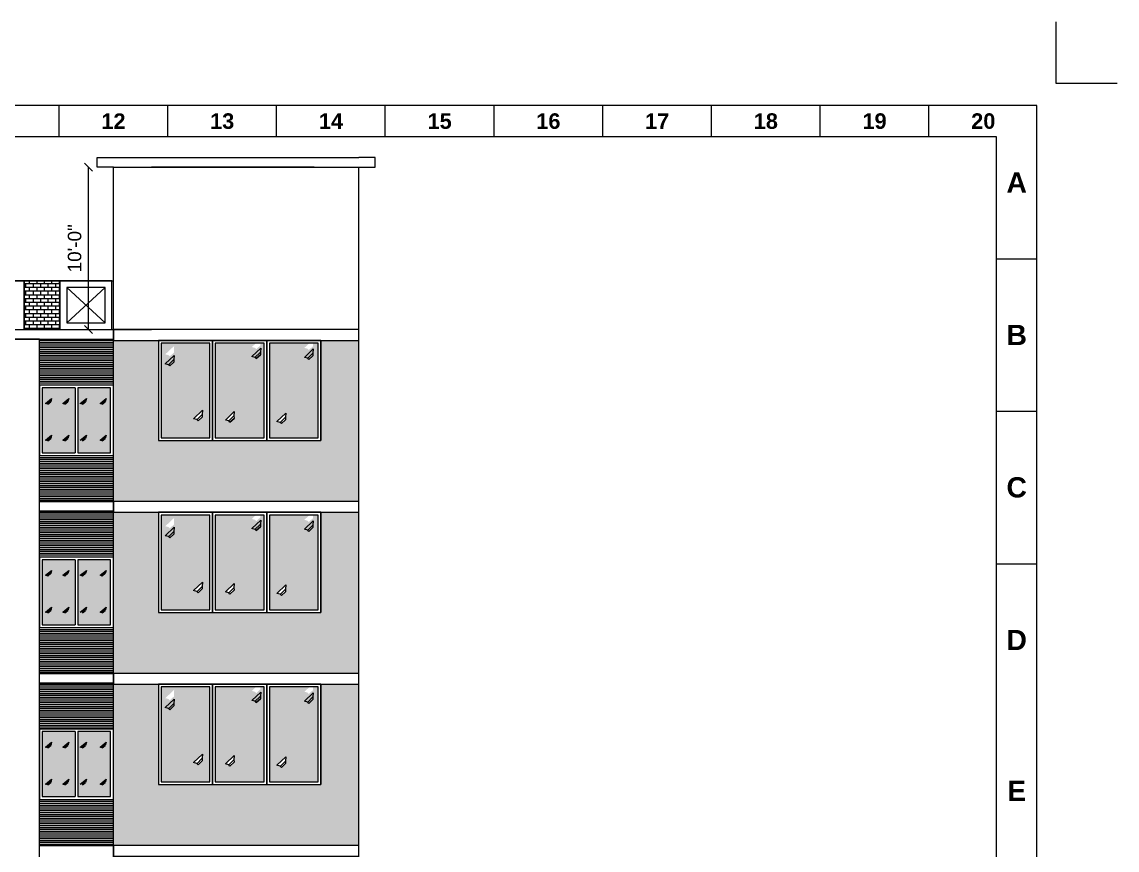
# Model space of a CAD drawing. Header units: inches. Extents: x -250485 to 735580, y -140410 to 288049.
# Drawn here: x 52774 to 53583, y 21595 to 22207 of the extents above; entities that cross this region are included whole.
import ezdxf

# ---------------------------------------------------------------- set-up
doc = ezdxf.new("R2010")
doc.units = ezdxf.units.IN
doc.header["$MEASUREMENT"] = 0
doc.header["$PDMODE"] = 35
doc.layers.get('0').update_dxf_attribs({"lineweight": 0})
doc.layers.get('Defpoints').update_dxf_attribs({"lineweight": 0})
for name, color, linetype, lineweight in [('DIM_WORKING', 7, 'Continuous', 0), ('FIX', 251, 'Continuous', 0), ('FURNITURE', 144, 'Continuous', 0), ('HATCH', 252, 'Continuous', 0), ('illustr-TOILET FIXTURE', 252, 'Continuous', 0), ('Inline', 7, 'Continuous', 0), ('Layer1', 134, 'Continuous', 0), ('Outline', 7, 'Continuous', 0), ('Scale', 7, 'Continuous', 0), ('Scale_Text', 7, 'Continuous', 0), ('Titelblk', 7, 'Continuous', 25), ('TITLE', 7, 'Continuous', 20), ('window', 140, 'Continuous', 0)]:
    doc.layers.add(name, color=color, linetype=linetype, lineweight=lineweight)
doc.styles.add('10IN', font='arial.ttf', dxfattribs={"height": 10})
doc.styles.get("Standard").update_dxf_attribs({"font": 'arialbd.ttf', "height": 24})
doc.styles.add('SX', font='arial.ttf')
doc.dimstyles.new('DIM1', dxfattribs={"dimtxt": 15, "dimasz": 24, "dimexe": 0, "dimexo": 0, "dimgap": 20, "dimtad": 0, "dimdec": 0, "dimzin": 3, "dimdsep": 46, "dimlunit": 3, "dimtxsty": 'SX', "dimblk": 'OPEN30', "dimcen": 0, "dimse1": 1, "dimse2": 1, "dimclrd": 256, "dimclrt": 2, "dimadec": 0, "dimazin": 0, "dimtfac": 1, "dimtdec": 0, "dimtmove": 2, "dimatfit": 0, "dimldrblk": 'OPEN30', "dimfxl": 1, "dimtvp": 1, "dimtolj": 1, "dimtzin": 3, "dimlwd": -1, "dimarcsym": 0})

# ---------------------------------------------------------------- blocks, each defined once
blk = doc.blocks.new('_ArchTick')
at = {"color": 0, "linetype": 'ByBlock', "const_width": 0.15}
blk.add_lwpolyline([(-0.5, -0.5), (0.5, 0.5)], dxfattribs=at)
blk = doc.blocks.new('*D446')
at = {"layer": 'Defpoints', "color": 0, "ltscale": 30, "transparency": 16777216}
for p in [(52823.33, 22099.92), (52841.71, 22099.92), (52841.71, 21979.92)]:
    blk.add_point(p, dxfattribs=at)
at = {"layer": 'FIX', "ltscale": 30, "transparency": 16777216}
blk.add_line((52823.33, 21979.92), (52823.33, 22099.92), dxfattribs=at)
at = {"layer": 'FIX', "ltscale": 30, "transparency": 16777216, "xscale": 6, "yscale": 6, "zscale": 6}
for p, rotation in [((52823.33, 22099.92), 90), ((52823.33, 21979.92), 270)]:
    blk.add_blockref('_ArchTick', p, dxfattribs=dict(at, rotation=rotation))
at = {"layer": 'FIX', "ltscale": 30, "transparency": 16777216, "insert": (52813.12, 22039.92), "char_height": 10, "attachment_point": 5, "rotation": 90, "style": '10IN'}
blk.add_mtext('\\A1;10\'-0"', dxfattribs=at)
blk = doc.blocks.new('PAGE')
at = {"layer": 'Inline', "color": 252, "lineweight": 15}
blk.add_lwpolyline([(178051640.63, 22656441.11), (178051640.63, 22657235.79), (178050505.36, 22657235.79), (178050505.36, 22656441.11)], close=True, dxfattribs=at)
at = {"layer": 'Outline', "color": 252, "lineweight": 15}
for p, q in [((178051662.57, 22657252.66), (178050483.42, 22657252.66)), ((178051662.57, 22656424.24), (178051662.57, 22657252.66))]:
    blk.add_line(p, q, dxfattribs=at)
at = {"layer": 'Scale', "color": 252, "lineweight": 9}
for p, q in [((178051131.99, 22657235.79), (178051131.99, 22657252.66)), ((178051190.99, 22657235.79), (178051190.99, 22657252.66)), ((178051249.99, 22657235.79), (178051249.99, 22657252.66)), ((178051308.99, 22657235.79), (178051308.99, 22657252.66)), ((178051367.98, 22657235.79), (178051367.98, 22657252.66)), ((178051426.98, 22657235.79), (178051426.98, 22657252.66)), ((178051485.98, 22657235.79), (178051485.98, 22657252.66)), ((178051544.98, 22657235.79), (178051544.98, 22657252.66)), ((178051603.97, 22657235.79), (178051603.97, 22657252.66)), ((178051640.63, 22657169.57), (178051662.57, 22657169.57)), ((178051640.63, 22657086.79), (178051662.57, 22657086.79)), ((178051640.63, 22657004.01), (178051662.57, 22657004.01))]:
    blk.add_line(p, q, dxfattribs=at)
at = {"layer": 'Scale_Text', "color": 252, "lineweight": 13, "attachment_point": 5}
for s, insert, char_height, width in [('12', (178051161.49, 22657244.22), 8.435, 2.5102), ('13', (178051220.49, 22657244.22), 8.435, 2.5102), ('14', (178051279.49, 22657244.22), 8.435, 2.5102), ('15', (178051338.49, 22657244.22), 8.435, 2.5102), ('16', (178051397.48, 22657244.22), 8.435, 2.5102), ('17', (178051456.48, 22657244.22), 8.435, 2.5102), ('18', (178051515.48, 22657244.22), 8.435, 2.5102), ('19', (178051574.48, 22657244.22), 8.435, 2.5102), ('20', (178051633.47, 22657244.22), 8.435, 2.5102), ('A', (178051651.6, 22657210.97), 10.97, 8.3603), ('B', (178051651.6, 22657128.18), 10.97, 8.3603), ('C', (178051651.6, 22657045.4), 10.97, 8.3603), ('D', (178051651.6, 22656962.62), 10.97, 8.3603), ('E', (178051651.6, 22656880.75), 10.97, 8.3603)]:
    blk.add_mtext(s, dxfattribs=dict(at, insert=insert, char_height=char_height, width=width))
blk = doc.blocks.new('Title')
at = {"layer": 'Defpoints', "color": 1, "ltscale": 10}
blk.add_lwpolyline([(-98623, -85271), (-98623, -85371), (-98523, -85371)], dxfattribs=at)
at = {"layer": 'Titelblk', "color": 3, "linetype": 'Continuous', "lineweight": 0, "xscale": 3.014611567961765, "yscale": 3.014611567959946, "zscale": 3.014611567966516}
blk.add_blockref('PAGE', (-536855255.8, -68388224), dxfattribs=at)

msp = doc.modelspace()

# ---------------------------------------------------------------- hatches: boundary and pattern name
at = {"layer": 'DIM_WORKING', "ltscale": 30}
h = msp.add_hatch(dxfattribs=at)
h.set_pattern_fill('BRICK', color=256, scale=11, style=0)
h.set_pattern_definition([(0, (46204.623, 21466.6476), (0, 2.75), []), (90, (46204.623, 21466.6476), (-5.5, 3e-16), [2.75, -2.75]), (90, (46207.373, 21466.6476), (-5.5, 3e-16), [-2.75, 2.75])])
h.paths.add_polyline_path([(52802.31, 22015.92), (52775.76, 22015.92), (52775.76, 21979.92), (52802.31, 21979.92)])
h = msp.add_hatch(color=256, dxfattribs=at)
h.set_gradient(color1=(191, 203, 212), one_color=1, tint=1, name='CURVED')
h.paths.add_polyline_path([(52883.37, 21960.1), (52882.51, 21960.97), (52880.07, 21961.66), (52886.64, 21967.85), (52886.38, 21964.8), (52886.43, 21962.9)], flags=16)
h.paths.add_polyline_path([(52907.52, 21920.26), (52907.26, 21917.21), (52907.31, 21915.3), (52904.25, 21912.51), (52903.39, 21913.38), (52900.95, 21914.07)], flags=16)
h.paths.add_polyline_path([(52931.03, 21919.27), (52930.77, 21916.21), (52930.82, 21914.31), (52927.76, 21911.52), (52926.9, 21912.39), (52924.46, 21913.07)], flags=16)
h.paths.add_polyline_path([(52969.08, 21918.26), (52968.82, 21915.21), (52968.86, 21913.31), (52965.81, 21910.51), (52964.95, 21911.38), (52962.51, 21912.07)], flags=16)
h.paths.add_polyline_path([(52992.96, 21969.92), (52956.96, 21969.92), (52956.96, 21899.92), (52992.96, 21899.92)])
h.paths.add_polyline_path([(52952.96, 21969.92), (52916.96, 21969.92), (52916.96, 21899.92), (52952.96, 21899.92)])
h.paths.add_polyline_path([(52912.96, 21969.92), (52876.96, 21969.92), (52876.96, 21899.92), (52912.96, 21899.92)])
h.paths.add_polyline_path([(52950.29, 21969.92), (52947.06, 21969.92), (52943.97, 21967.01), (52946.41, 21966.32), (52947.27, 21965.45), (52950.33, 21968.25)])
h.paths.add_polyline_path([(52989.11, 21969.92), (52986.52, 21969.92), (52982.77, 21966.38), (52985.21, 21965.69), (52986.06, 21964.82), (52989.12, 21967.62), (52989.08, 21969.52)])
h = msp.add_hatch(color=256, dxfattribs=at)
h.paths.add_polyline_path([(52815.48, 21888.92), (52839.71, 21888.92), (52839.71, 21936.92), (52815.48, 21936.92)])
h.paths.add_polyline_path([(52831.91, 21898.18), (52836.39, 21901.84), (52835.75, 21899.44), (52833.46, 21897.64)], flags=16)
h.paths.add_polyline_path([(52818.83, 21924.84), (52817.28, 21925.38), (52821.77, 21929.04), (52821.13, 21926.64)], flags=16)
h.paths.add_polyline_path([(52831.91, 21925.38), (52836.39, 21929.04), (52835.75, 21926.64), (52833.46, 21924.84)], flags=16)
h.paths.add_polyline_path([(52813.48, 21936.92), (52789.25, 21936.92), (52789.25, 21888.92), (52813.48, 21888.92)])
h.paths.add_polyline_path([(52805.87, 21924.84), (52804.32, 21925.38), (52808.8, 21929.04), (52808.16, 21926.64)], flags=16)
h.paths.add_polyline_path([(52808.8, 21901.84), (52808.16, 21899.44), (52805.87, 21897.64), (52804.32, 21898.18)], flags=16)
h.paths.add_polyline_path([(52796.14, 21901.84), (52795.5, 21899.44), (52793.21, 21897.64), (52791.65, 21898.18)], flags=16)
h.paths.add_polyline_path([(52791.65, 21925.38), (52796.14, 21929.04), (52795.5, 21926.64), (52793.21, 21924.84)], flags=16)
h = msp.add_hatch(color=256, dxfattribs=at)
h.set_gradient(color1=(191, 203, 212), one_color=1, tint=1, name='CURVED')
h.paths.add_polyline_path([(52883.37, 21833.1), (52882.51, 21833.97), (52880.07, 21834.66), (52886.64, 21840.85), (52886.38, 21837.8), (52886.43, 21835.9)], flags=16)
h.paths.add_polyline_path([(52907.52, 21793.26), (52907.26, 21790.21), (52907.31, 21788.3), (52904.25, 21785.51), (52903.39, 21786.38), (52900.95, 21787.07)], flags=16)
h.paths.add_polyline_path([(52931.03, 21792.27), (52930.77, 21789.21), (52930.82, 21787.31), (52927.76, 21784.52), (52926.9, 21785.39), (52924.46, 21786.07)], flags=16)
h.paths.add_polyline_path([(52969.08, 21791.26), (52968.82, 21788.21), (52968.86, 21786.31), (52965.81, 21783.51), (52964.95, 21784.38), (52962.51, 21785.07)], flags=16)
h.paths.add_polyline_path([(52992.96, 21842.92), (52956.96, 21842.92), (52956.96, 21772.92), (52992.96, 21772.92)])
h.paths.add_polyline_path([(52952.96, 21842.92), (52916.96, 21842.92), (52916.96, 21772.92), (52952.96, 21772.92)])
h.paths.add_polyline_path([(52912.96, 21842.92), (52876.96, 21842.92), (52876.96, 21772.92), (52912.96, 21772.92)])
h.paths.add_polyline_path([(52950.29, 21842.92), (52947.06, 21842.92), (52943.97, 21840.01), (52946.41, 21839.32), (52947.27, 21838.45), (52950.33, 21841.25)])
h.paths.add_polyline_path([(52989.11, 21842.92), (52986.52, 21842.92), (52982.77, 21839.38), (52985.21, 21838.69), (52986.06, 21837.82), (52989.12, 21840.62), (52989.08, 21842.52)])
h = msp.add_hatch(color=256, dxfattribs=at)
h.paths.add_polyline_path([(52815.48, 21761.92), (52839.71, 21761.92), (52839.71, 21809.92), (52815.48, 21809.92)])
h.paths.add_polyline_path([(52831.91, 21771.18), (52836.39, 21774.84), (52835.75, 21772.44), (52833.46, 21770.64)], flags=16)
h.paths.add_polyline_path([(52818.83, 21797.84), (52817.28, 21798.38), (52821.77, 21802.04), (52821.13, 21799.64)], flags=16)
h.paths.add_polyline_path([(52831.91, 21798.38), (52836.39, 21802.04), (52835.75, 21799.64), (52833.46, 21797.84)], flags=16)
h.paths.add_polyline_path([(52813.48, 21809.92), (52789.25, 21809.92), (52789.25, 21761.92), (52813.48, 21761.92)])
h.paths.add_polyline_path([(52805.87, 21797.84), (52804.32, 21798.38), (52808.8, 21802.04), (52808.16, 21799.64)], flags=16)
h.paths.add_polyline_path([(52808.8, 21774.84), (52808.16, 21772.44), (52805.87, 21770.64), (52804.32, 21771.18)], flags=16)
h.paths.add_polyline_path([(52796.14, 21774.84), (52795.5, 21772.44), (52793.21, 21770.64), (52791.65, 21771.18)], flags=16)
h.paths.add_polyline_path([(52791.65, 21798.38), (52796.14, 21802.04), (52795.5, 21799.64), (52793.21, 21797.84)], flags=16)
h = msp.add_hatch(color=256, dxfattribs=at)
h.set_gradient(color1=(191, 203, 212), one_color=1, tint=1, name='CURVED')
h.paths.add_polyline_path([(52883.37, 21706.1), (52882.51, 21706.97), (52880.07, 21707.66), (52886.64, 21713.85), (52886.38, 21710.8), (52886.43, 21708.9)], flags=16)
h.paths.add_polyline_path([(52907.52, 21666.26), (52907.26, 21663.21), (52907.31, 21661.3), (52904.25, 21658.51), (52903.39, 21659.38), (52900.95, 21660.07)], flags=16)
h.paths.add_polyline_path([(52931.03, 21665.27), (52930.77, 21662.21), (52930.82, 21660.31), (52927.76, 21657.52), (52926.9, 21658.39), (52924.46, 21659.07)], flags=16)
h.paths.add_polyline_path([(52969.08, 21664.26), (52968.82, 21661.21), (52968.86, 21659.31), (52965.81, 21656.51), (52964.95, 21657.38), (52962.51, 21658.07)], flags=16)
h.paths.add_polyline_path([(52992.96, 21715.92), (52956.96, 21715.92), (52956.96, 21645.92), (52992.96, 21645.92)])
h.paths.add_polyline_path([(52952.96, 21715.92), (52916.96, 21715.92), (52916.96, 21645.92), (52952.96, 21645.92)])
h.paths.add_polyline_path([(52912.96, 21715.92), (52876.96, 21715.92), (52876.96, 21645.92), (52912.96, 21645.92)])
h.paths.add_polyline_path([(52950.29, 21715.92), (52947.06, 21715.92), (52943.97, 21713.01), (52946.41, 21712.32), (52947.27, 21711.45), (52950.33, 21714.25)])
h.paths.add_polyline_path([(52989.11, 21715.92), (52986.52, 21715.92), (52982.77, 21712.38), (52985.21, 21711.69), (52986.06, 21710.82), (52989.12, 21713.62), (52989.08, 21715.52)])
h = msp.add_hatch(color=256, dxfattribs=at)
h.paths.add_polyline_path([(52815.48, 21634.92), (52839.71, 21634.92), (52839.71, 21682.92), (52815.48, 21682.92)])
h.paths.add_polyline_path([(52831.91, 21644.18), (52836.39, 21647.84), (52835.75, 21645.44), (52833.46, 21643.64)], flags=16)
h.paths.add_polyline_path([(52818.83, 21670.84), (52817.28, 21671.38), (52821.77, 21675.04), (52821.13, 21672.64)], flags=16)
h.paths.add_polyline_path([(52831.91, 21671.38), (52836.39, 21675.04), (52835.75, 21672.64), (52833.46, 21670.84)], flags=16)
h.paths.add_polyline_path([(52813.48, 21682.92), (52789.25, 21682.92), (52789.25, 21634.92), (52813.48, 21634.92)])
h.paths.add_polyline_path([(52805.87, 21670.84), (52804.32, 21671.38), (52808.8, 21675.04), (52808.16, 21672.64)], flags=16)
h.paths.add_polyline_path([(52808.8, 21647.84), (52808.16, 21645.44), (52805.87, 21643.64), (52804.32, 21644.18)], flags=16)
h.paths.add_polyline_path([(52796.14, 21647.84), (52795.5, 21645.44), (52793.21, 21643.64), (52791.65, 21644.18)], flags=16)
h.paths.add_polyline_path([(52791.65, 21671.38), (52796.14, 21675.04), (52795.5, 21672.64), (52793.21, 21670.84)], flags=16)
at = {"layer": 'FIX', "ltscale": 30}
h = msp.add_hatch(dxfattribs=at)
h.set_pattern_fill('ANSI31', color=256, scale=11, angle=315, style=0)
h.set_pattern_definition([(0, (52632.9647, 21930.827), (4e-16, 1.375), [])])
h.paths.add_polyline_path([(52480.46, 21886.92), (52336.46, 21886.92), (52336.46, 21852.92), (52480.46, 21852.92)])
h.paths.add_polyline_path([(52716.96, 21886.92), (52572.96, 21886.92), (52572.96, 21852.92), (52716.96, 21852.92)])
h.paths.add_polyline_path([(52716.96, 21972.92), (52572.96, 21972.92), (52572.96, 21938.92), (52716.96, 21938.92)])
h.paths.add_polyline_path([(52841.71, 21972.92), (52787.25, 21972.92), (52787.25, 21938.92), (52841.71, 21938.92)])
h.paths.add_polyline_path([(52841.71, 21886.92), (52787.25, 21886.92), (52787.25, 21852.92), (52841.71, 21852.92)])
h = msp.add_hatch(dxfattribs=at)
h.set_pattern_fill('ANSI31', color=256, scale=11, angle=315, style=0)
h.set_pattern_definition([(0, (52632.9647, 21803.827), (4e-16, 1.375), [])])
h.paths.add_polyline_path([(52480.46, 21759.92), (52336.46, 21759.92), (52336.46, 21725.92), (52480.46, 21725.92)])
h.paths.add_polyline_path([(52716.96, 21759.92), (52572.96, 21759.92), (52572.96, 21725.92), (52716.96, 21725.92)])
h.paths.add_polyline_path([(52716.96, 21845.92), (52572.96, 21845.92), (52572.96, 21811.92), (52716.96, 21811.92)])
h.paths.add_polyline_path([(52841.71, 21845.92), (52787.25, 21845.92), (52787.25, 21811.92), (52841.71, 21811.92)])
h.paths.add_polyline_path([(52841.71, 21759.92), (52787.25, 21759.92), (52787.25, 21725.92), (52841.71, 21725.92)])
h = msp.add_hatch(dxfattribs=at)
h.set_pattern_fill('ANSI31', color=256, scale=11, angle=315, style=0)
h.set_pattern_definition([(0, (52632.9647, 21676.827), (4e-16, 1.375), [])])
h.paths.add_polyline_path([(52480.46, 21632.92), (52336.46, 21632.92), (52336.46, 21598.92), (52480.46, 21598.92)])
h.paths.add_polyline_path([(52716.96, 21632.92), (52572.96, 21632.92), (52572.96, 21598.92), (52716.96, 21598.92)])
h.paths.add_polyline_path([(52716.96, 21718.92), (52572.96, 21718.92), (52572.96, 21684.92), (52716.96, 21684.92)])
h.paths.add_polyline_path([(52841.71, 21718.92), (52787.25, 21718.92), (52787.25, 21684.92), (52841.71, 21684.92)])
h.paths.add_polyline_path([(52841.71, 21632.92), (52787.25, 21632.92), (52787.25, 21598.92), (52841.71, 21598.92)])
at = {"layer": 'illustr-TOILET FIXTURE', "ltscale": 30}
h = msp.add_hatch(dxfattribs=at)
h.set_pattern_fill('BRICK', color=256, scale=11, style=0)
h.set_pattern_definition([(0, (51609.4435, 21479.8047), (0, 2.75), []), (90, (51609.4435, 21479.805), (-5.5, 3e-16), [2.75, -2.75]), (90, (51612.1935, 21479.805), (-5.5, 3e-16), [-2.75, 2.75])])
h.paths.add_polyline_path([(53022.96, 21463.92), (52994.96, 21463.92), (52994.96, 21389.92), (52954.96, 21389.92), (52914.96, 21389.92), (52874.96, 21389.92), (52874.96, 21463.92), (52841.71, 21463.92), (52841.71, 21344.92), (53022.96, 21344.92)])
h.paths.add_polyline_path([(53022.96, 21590.92), (52994.96, 21590.92), (52994.96, 21516.92), (52954.96, 21516.92), (52914.96, 21516.92), (52874.96, 21516.92), (52874.96, 21590.92), (52841.71, 21590.92), (52841.71, 21471.92), (53022.96, 21471.92)])
h.paths.add_polyline_path([(53022.96, 21717.92), (52994.96, 21717.92), (52994.96, 21643.92), (52954.96, 21643.92), (52914.96, 21643.92), (52874.96, 21643.92), (52874.96, 21717.92), (52841.71, 21717.92), (52841.71, 21598.92), (53022.96, 21598.92)])
h.paths.add_polyline_path([(53022.96, 21844.92), (52994.96, 21844.92), (52994.96, 21770.92), (52954.96, 21770.92), (52914.96, 21770.92), (52874.96, 21770.92), (52874.96, 21844.92), (52841.71, 21844.92), (52841.71, 21725.92), (53022.96, 21725.92)])
h.paths.add_polyline_path([(53022.96, 21971.92), (52994.96, 21971.92), (52994.96, 21897.92), (52954.96, 21897.92), (52914.96, 21897.92), (52874.96, 21897.92), (52874.96, 21971.92), (52841.71, 21971.92), (52841.71, 21852.92), (53022.96, 21852.92)])

# ---------------------------------------------------------------- linework, layer by layer
at = {"layer": 'DIM_WORKING', "ltscale": 30}
for p, q in [((52841.71, 21972.92), (52841.71, 22015.92)), ((53022.96, 21852.92), (53022.96, 21979.92)), ((52874.96, 21971.92), (52874.96, 21897.92)), ((52994.96, 21897.92), (52994.96, 21971.92)), ((52874.96, 21897.92), (52994.96, 21897.92)), ((53022.96, 21725.92), (53022.96, 21852.92)), ((52874.96, 21844.92), (52874.96, 21770.92)), ((52994.96, 21770.92), (52994.96, 21844.92)), ((52874.96, 21770.92), (52994.96, 21770.92)), ((53022.96, 21598.92), (53022.96, 21725.92)), ((52874.96, 21717.92), (52874.96, 21643.92)), ((52994.96, 21643.92), (52994.96, 21717.92)), ((52874.96, 21643.92), (52994.96, 21643.92)), ((53022.96, 21471.92), (53022.96, 21598.92))]:
    msp.add_line(p, q, dxfattribs=at)
for points in [[(52256.96, 22015.92), (52841.71, 22015.92)], [(52256.96, 21979.92), (52869.96, 21979.92)], [(52256.96, 21972.92), (52841.71, 21972.92)]]:
    msp.add_lwpolyline(points, dxfattribs=at)
msp.add_lwpolyline([(52802.31, 22015.92), (52775.76, 22015.92), (52775.76, 21979.92), (52802.31, 21979.92)], close=True, dxfattribs=at)
at = {"layer": 'FIX', "ltscale": 30}
for p, q in [((52841.71, 21979.92), (52841.71, 22099.92)), ((52989.96, 22099.92), (52869.96, 22099.92)), ((53022.96, 21979.92), (53022.96, 22099.92))]:
    msp.add_line(p, q, dxfattribs=at)
for points in [[(52841.71, 22099.92), (52829.71, 22099.92), (52829.71, 22106.92), (52841.71, 22106.92)], [(52841.71, 22106.92), (53022.96, 22106.92)], [(53022.96, 22099.92), (53034.96, 22099.92), (53034.96, 22106.92), (53022.96, 22106.92)], [(52841.71, 22099.92), (53022.96, 22099.92)]]:
    msp.add_lwpolyline(points, dxfattribs=at)
msp.add_lwpolyline([(52787.25, 21972.92), (52716.96, 21972.92), (52716.96, 21344.92), (52787.25, 21344.92)], close=True, dxfattribs=at)
at = {"layer": 'FURNITURE', "ltscale": 30}
for p, q in [((52835.61, 22010.92), (52807.31, 21984.92)), ((52807.31, 22010.92), (52835.61, 21984.92))]:
    msp.add_line(p, q, dxfattribs=at)
for points in [[(52775.76, 22015.92), (52737.46, 22015.92), (52737.46, 21979.92), (52775.76, 21979.92)], [(52840.61, 22015.92), (52802.31, 22015.92), (52802.31, 21979.92), (52840.61, 21979.92)], [(52835.61, 22010.92), (52807.31, 22010.92), (52807.31, 21984.92), (52835.61, 21984.92)]]:
    msp.add_lwpolyline(points, close=True, dxfattribs=at)
at = {"layer": 'HATCH', "ltscale": 30}
for p, q in [((52787.25, 21852.92), (52787.25, 21972.92)), ((52841.71, 21845.92), (52841.71, 21972.92)), ((52787.25, 21725.92), (52787.25, 21845.92)), ((52841.71, 21718.92), (52841.71, 21845.92)), ((52787.25, 21598.92), (52787.25, 21718.92)), ((52841.71, 21598.92), (52841.71, 21718.92)), ((52841.71, 21464.92), (52841.71, 21598.92))]:
    msp.add_line(p, q, dxfattribs=at)
for points in [[(53022.96, 21979.92), (52841.71, 21979.92), (52841.71, 21971.92), (53022.96, 21971.92)], [(53022.96, 21852.92), (52841.71, 21852.92), (52841.71, 21844.92), (53022.96, 21844.92)], [(53022.96, 21725.92), (52841.71, 21725.92), (52841.71, 21717.92), (53022.96, 21717.92)], [(53022.96, 21598.92), (52841.71, 21598.92), (52841.71, 21590.92), (53022.96, 21590.92)]]:
    msp.add_lwpolyline(points, close=True, dxfattribs=at)
for points in [[(52787.25, 21852.92), (52841.71, 21852.92)], [(52787.25, 21852.92), (52841.71, 21852.92)], [(52787.25, 21845.92), (52841.71, 21845.92)], [(52787.25, 21725.92), (52841.71, 21725.92)], [(52787.25, 21725.92), (52841.71, 21725.92)], [(52787.25, 21718.92), (52841.71, 21718.92)], [(52787.25, 21598.92), (52841.71, 21598.92)], [(52787.25, 21598.92), (52841.71, 21598.92)]]:
    msp.add_lwpolyline(points, dxfattribs=at)
at = {"layer": 'Layer1', "ltscale": 30}
for p, q in [((52943.97, 21960.01), (52950.54, 21966.2)), ((52982.77, 21959.38), (52989.34, 21965.57)), ((52880.07, 21954.66), (52886.64, 21960.85)), ((52882.35, 21953.81), (52886.38, 21957.8)), ((52883.37, 21953.1), (52886.43, 21955.9)), ((52946.25, 21959.16), (52950.28, 21963.15)), ((52947.27, 21958.45), (52950.33, 21961.25)), ((52985.04, 21958.53), (52989.08, 21962.52)), ((52986.06, 21957.82), (52989.12, 21960.62)), ((52791.65, 21925.38), (52796.14, 21929.04)), ((52791.65, 21925.38), (52796.14, 21929.04)), ((52793.21, 21924.84), (52791.65, 21925.38)), ((52792.77, 21925.41), (52795.9, 21927.87)), ((52792.77, 21925.41), (52795.9, 21927.87)), ((52793.21, 21924.84), (52795.5, 21926.64)), ((52796.14, 21929.04), (52795.5, 21926.64)), ((52804.32, 21925.38), (52808.8, 21929.04)), ((52804.32, 21925.38), (52808.8, 21929.04)), ((52805.87, 21924.84), (52804.32, 21925.38)), ((52805.43, 21925.41), (52808.56, 21927.87)), ((52805.43, 21925.41), (52808.56, 21927.87)), ((52805.87, 21924.84), (52808.16, 21926.64)), ((52808.8, 21929.04), (52808.16, 21926.64)), ((52817.28, 21925.38), (52821.77, 21929.04)), ((52817.28, 21925.38), (52821.77, 21929.04)), ((52818.83, 21924.84), (52817.28, 21925.38)), ((52818.4, 21925.41), (52821.52, 21927.87)), ((52818.4, 21925.41), (52821.52, 21927.87)), ((52818.83, 21924.84), (52821.13, 21926.64)), ((52821.77, 21929.04), (52821.13, 21926.64)), ((52831.91, 21925.38), (52836.39, 21929.04)), ((52831.91, 21925.38), (52836.39, 21929.04)), ((52833.46, 21924.84), (52831.91, 21925.38)), ((52833.02, 21925.41), (52836.15, 21927.87)), ((52833.02, 21925.41), (52836.15, 21927.87)), ((52833.46, 21924.84), (52835.75, 21926.64)), ((52836.39, 21929.04), (52835.75, 21926.64)), ((52900.95, 21914.07), (52907.52, 21920.26)), ((52903.23, 21913.22), (52907.26, 21917.21)), ((52904.25, 21912.51), (52907.31, 21915.3)), ((52924.46, 21913.07), (52931.03, 21919.27)), ((52926.74, 21912.23), (52930.77, 21916.21)), ((52962.51, 21912.07), (52969.08, 21918.26)), ((52964.79, 21911.22), (52968.82, 21915.21)), ((52927.76, 21911.52), (52930.82, 21914.31)), ((52965.81, 21910.51), (52968.86, 21913.31)), ((52791.65, 21898.18), (52796.14, 21901.84)), ((52791.65, 21898.18), (52796.14, 21901.84)), ((52792.77, 21898.21), (52795.9, 21900.67)), ((52792.77, 21898.21), (52795.9, 21900.67)), ((52793.21, 21897.64), (52795.5, 21899.44)), ((52796.14, 21901.84), (52795.5, 21899.44)), ((52804.32, 21898.18), (52808.8, 21901.84)), ((52804.32, 21898.18), (52808.8, 21901.84)), ((52805.43, 21898.21), (52808.56, 21900.67)), ((52805.43, 21898.21), (52808.56, 21900.67)), ((52805.87, 21897.64), (52808.16, 21899.44)), ((52808.8, 21901.84), (52808.16, 21899.44)), ((52817.28, 21898.18), (52821.77, 21901.84)), ((52817.28, 21898.18), (52821.77, 21901.84)), ((52818.4, 21898.21), (52821.52, 21900.67)), ((52818.4, 21898.21), (52821.52, 21900.67)), ((52818.83, 21897.64), (52821.13, 21899.44)), ((52821.77, 21901.84), (52821.13, 21899.44)), ((52831.91, 21898.18), (52836.39, 21901.84)), ((52831.91, 21898.18), (52836.39, 21901.84)), ((52833.02, 21898.21), (52836.15, 21900.67)), ((52833.02, 21898.21), (52836.15, 21900.67)), ((52833.46, 21897.64), (52835.75, 21899.44)), ((52836.39, 21901.84), (52835.75, 21899.44)), ((52793.21, 21897.64), (52791.65, 21898.18)), ((52805.87, 21897.64), (52804.32, 21898.18)), ((52833.46, 21897.64), (52831.91, 21898.18)), ((52943.97, 21833.01), (52950.54, 21839.2)), ((52946.25, 21832.16), (52950.28, 21836.15)), ((52947.27, 21831.45), (52950.33, 21834.25)), ((52982.77, 21832.38), (52989.34, 21838.57)), ((52985.04, 21831.53), (52989.08, 21835.52)), ((52880.07, 21827.66), (52886.64, 21833.85)), ((52882.35, 21826.81), (52886.38, 21830.8)), ((52883.37, 21826.1), (52886.43, 21828.9)), ((52986.06, 21830.82), (52989.12, 21833.62)), ((52791.65, 21798.38), (52796.14, 21802.04)), ((52791.65, 21798.38), (52796.14, 21802.04)), ((52796.14, 21802.04), (52795.5, 21799.64)), ((52804.32, 21798.38), (52808.8, 21802.04)), ((52804.32, 21798.38), (52808.8, 21802.04)), ((52808.8, 21802.04), (52808.16, 21799.64)), ((52817.28, 21798.38), (52821.77, 21802.04)), ((52817.28, 21798.38), (52821.77, 21802.04)), ((52821.77, 21802.04), (52821.13, 21799.64)), ((52831.91, 21798.38), (52836.39, 21802.04)), ((52831.91, 21798.38), (52836.39, 21802.04)), ((52836.39, 21802.04), (52835.75, 21799.64)), ((52793.21, 21797.84), (52791.65, 21798.38)), ((52792.77, 21798.41), (52795.9, 21800.87)), ((52792.77, 21798.41), (52795.9, 21800.87)), ((52793.21, 21797.84), (52795.5, 21799.64)), ((52805.87, 21797.84), (52804.32, 21798.38)), ((52805.43, 21798.41), (52808.56, 21800.87)), ((52805.43, 21798.41), (52808.56, 21800.87)), ((52805.87, 21797.84), (52808.16, 21799.64)), ((52818.83, 21797.84), (52817.28, 21798.38)), ((52818.4, 21798.41), (52821.52, 21800.87)), ((52818.4, 21798.41), (52821.52, 21800.87)), ((52818.83, 21797.84), (52821.13, 21799.64)), ((52833.46, 21797.84), (52831.91, 21798.38)), ((52833.02, 21798.41), (52836.15, 21800.87)), ((52833.02, 21798.41), (52836.15, 21800.87)), ((52833.46, 21797.84), (52835.75, 21799.64)), ((52900.95, 21787.07), (52907.52, 21793.26)), ((52903.23, 21786.22), (52907.26, 21790.21)), ((52904.25, 21785.51), (52907.31, 21788.3)), ((52924.46, 21786.07), (52931.03, 21792.27)), ((52926.74, 21785.23), (52930.77, 21789.21)), ((52927.76, 21784.52), (52930.82, 21787.31)), ((52962.51, 21785.07), (52969.08, 21791.26)), ((52964.79, 21784.22), (52968.82, 21788.21)), ((52965.81, 21783.51), (52968.86, 21786.31)), ((52791.65, 21771.18), (52796.14, 21774.84)), ((52791.65, 21771.18), (52796.14, 21774.84)), ((52793.21, 21770.64), (52791.65, 21771.18)), ((52792.77, 21771.21), (52795.9, 21773.67)), ((52792.77, 21771.21), (52795.9, 21773.67)), ((52793.21, 21770.64), (52795.5, 21772.44)), ((52796.14, 21774.84), (52795.5, 21772.44)), ((52804.32, 21771.18), (52808.8, 21774.84)), ((52804.32, 21771.18), (52808.8, 21774.84)), ((52805.87, 21770.64), (52804.32, 21771.18)), ((52805.43, 21771.21), (52808.56, 21773.67)), ((52805.43, 21771.21), (52808.56, 21773.67)), ((52805.87, 21770.64), (52808.16, 21772.44)), ((52808.8, 21774.84), (52808.16, 21772.44)), ((52817.28, 21771.18), (52821.77, 21774.84)), ((52817.28, 21771.18), (52821.77, 21774.84)), ((52818.4, 21771.21), (52821.52, 21773.67)), ((52818.4, 21771.21), (52821.52, 21773.67)), ((52818.83, 21770.64), (52821.13, 21772.44)), ((52821.77, 21774.84), (52821.13, 21772.44)), ((52831.91, 21771.18), (52836.39, 21774.84)), ((52831.91, 21771.18), (52836.39, 21774.84)), ((52833.46, 21770.64), (52831.91, 21771.18)), ((52833.02, 21771.21), (52836.15, 21773.67)), ((52833.02, 21771.21), (52836.15, 21773.67)), ((52833.46, 21770.64), (52835.75, 21772.44)), ((52836.39, 21774.84), (52835.75, 21772.44)), ((52880.07, 21700.66), (52886.64, 21706.85)), ((52943.97, 21706.01), (52950.54, 21712.2)), ((52946.25, 21705.16), (52950.28, 21709.15)), ((52947.27, 21704.45), (52950.33, 21707.25)), ((52982.77, 21705.38), (52989.34, 21711.57)), ((52985.04, 21704.53), (52989.08, 21708.52)), ((52986.06, 21703.82), (52989.12, 21706.62)), ((52882.35, 21699.81), (52886.38, 21703.8)), ((52883.37, 21699.1), (52886.43, 21701.9)), ((52791.65, 21671.38), (52796.14, 21675.04)), ((52791.65, 21671.38), (52796.14, 21675.04)), ((52792.77, 21671.41), (52795.9, 21673.87)), ((52792.77, 21671.41), (52795.9, 21673.87)), ((52793.21, 21670.84), (52795.5, 21672.64)), ((52796.14, 21675.04), (52795.5, 21672.64)), ((52804.32, 21671.38), (52808.8, 21675.04)), ((52804.32, 21671.38), (52808.8, 21675.04)), ((52805.43, 21671.41), (52808.56, 21673.87)), ((52805.43, 21671.41), (52808.56, 21673.87)), ((52805.87, 21670.84), (52808.16, 21672.64)), ((52808.8, 21675.04), (52808.16, 21672.64)), ((52817.28, 21671.38), (52821.77, 21675.04)), ((52817.28, 21671.38), (52821.77, 21675.04)), ((52818.4, 21671.41), (52821.52, 21673.87)), ((52818.4, 21671.41), (52821.52, 21673.87)), ((52818.83, 21670.84), (52821.13, 21672.64)), ((52821.77, 21675.04), (52821.13, 21672.64)), ((52831.91, 21671.38), (52836.39, 21675.04)), ((52831.91, 21671.38), (52836.39, 21675.04)), ((52833.02, 21671.41), (52836.15, 21673.87)), ((52833.02, 21671.41), (52836.15, 21673.87)), ((52833.46, 21670.84), (52835.75, 21672.64)), ((52836.39, 21675.04), (52835.75, 21672.64)), ((52793.21, 21670.84), (52791.65, 21671.38)), ((52805.87, 21670.84), (52804.32, 21671.38)), ((52818.83, 21670.84), (52817.28, 21671.38)), ((52833.46, 21670.84), (52831.91, 21671.38)), ((52900.95, 21660.07), (52907.52, 21666.26)), ((52924.46, 21659.07), (52931.03, 21665.27)), ((52903.23, 21659.22), (52907.26, 21663.21)), ((52904.25, 21658.51), (52907.31, 21661.3)), ((52926.74, 21658.23), (52930.77, 21662.21)), ((52927.76, 21657.52), (52930.82, 21660.31)), ((52962.51, 21658.07), (52969.08, 21664.26)), ((52964.79, 21657.22), (52968.82, 21661.21)), ((52965.81, 21656.51), (52968.86, 21659.31)), ((52791.65, 21644.18), (52796.14, 21647.84)), ((52791.65, 21644.18), (52796.14, 21647.84)), ((52793.21, 21643.64), (52791.65, 21644.18)), ((52792.77, 21644.21), (52795.9, 21646.67)), ((52792.77, 21644.21), (52795.9, 21646.67)), ((52793.21, 21643.64), (52795.5, 21645.44)), ((52796.14, 21647.84), (52795.5, 21645.44)), ((52804.32, 21644.18), (52808.8, 21647.84)), ((52804.32, 21644.18), (52808.8, 21647.84)), ((52805.87, 21643.64), (52804.32, 21644.18)), ((52805.43, 21644.21), (52808.56, 21646.67)), ((52805.43, 21644.21), (52808.56, 21646.67)), ((52805.87, 21643.64), (52808.16, 21645.44)), ((52808.8, 21647.84), (52808.16, 21645.44)), ((52817.28, 21644.18), (52821.77, 21647.84)), ((52817.28, 21644.18), (52821.77, 21647.84)), ((52818.4, 21644.21), (52821.52, 21646.67)), ((52818.4, 21644.21), (52821.52, 21646.67)), ((52818.83, 21643.64), (52821.13, 21645.44)), ((52821.77, 21647.84), (52821.13, 21645.44)), ((52831.91, 21644.18), (52836.39, 21647.84)), ((52831.91, 21644.18), (52836.39, 21647.84)), ((52833.46, 21643.64), (52831.91, 21644.18)), ((52833.02, 21644.21), (52836.15, 21646.67)), ((52833.02, 21644.21), (52836.15, 21646.67)), ((52833.46, 21643.64), (52835.75, 21645.44)), ((52836.39, 21647.84), (52835.75, 21645.44))]:
    msp.add_line(p, q, dxfattribs=at)
for points in [[(52950.54, 21966.2), (52950.28, 21963.15), (52950.33, 21961.25), (52947.27, 21958.45), (52946.41, 21959.32), (52943.97, 21960.01)], [(52989.34, 21965.57), (52989.08, 21962.52), (52989.12, 21960.62), (52986.06, 21957.82), (52985.21, 21958.69), (52982.77, 21959.38)], [(52886.64, 21960.85), (52886.38, 21957.8), (52886.43, 21955.9), (52883.37, 21953.1), (52882.51, 21953.97), (52880.07, 21954.66)], [(52907.52, 21920.26), (52907.26, 21917.21), (52907.31, 21915.3), (52904.25, 21912.51), (52903.39, 21913.38), (52900.95, 21914.07)], [(52931.03, 21919.27), (52930.77, 21916.21), (52930.82, 21914.31), (52927.76, 21911.52), (52926.9, 21912.39), (52924.46, 21913.07)], [(52969.08, 21918.26), (52968.82, 21915.21), (52968.86, 21913.31), (52965.81, 21910.51), (52964.95, 21911.38), (52962.51, 21912.07)], [(52950.54, 21839.2), (52950.28, 21836.15), (52950.33, 21834.25), (52947.27, 21831.45), (52946.41, 21832.32), (52943.97, 21833.01)], [(52989.34, 21838.57), (52989.08, 21835.52), (52989.12, 21833.62), (52986.06, 21830.82), (52985.21, 21831.69), (52982.77, 21832.38)], [(52886.64, 21833.85), (52886.38, 21830.8), (52886.43, 21828.9), (52883.37, 21826.1), (52882.51, 21826.97), (52880.07, 21827.66)], [(52907.52, 21793.26), (52907.26, 21790.21), (52907.31, 21788.3), (52904.25, 21785.51), (52903.39, 21786.38), (52900.95, 21787.07)], [(52931.03, 21792.27), (52930.77, 21789.21), (52930.82, 21787.31), (52927.76, 21784.52), (52926.9, 21785.39), (52924.46, 21786.07)], [(52969.08, 21791.26), (52968.82, 21788.21), (52968.86, 21786.31), (52965.81, 21783.51), (52964.95, 21784.38), (52962.51, 21785.07)], [(52886.64, 21706.85), (52886.38, 21703.8), (52886.43, 21701.9), (52883.37, 21699.1), (52882.51, 21699.97), (52880.07, 21700.66)], [(52950.54, 21712.2), (52950.28, 21709.15), (52950.33, 21707.25), (52947.27, 21704.45), (52946.41, 21705.32), (52943.97, 21706.01)], [(52989.34, 21711.57), (52989.08, 21708.52), (52989.12, 21706.62), (52986.06, 21703.82), (52985.21, 21704.69), (52982.77, 21705.38)], [(52907.52, 21666.26), (52907.26, 21663.21), (52907.31, 21661.3), (52904.25, 21658.51), (52903.39, 21659.38), (52900.95, 21660.07)], [(52931.03, 21665.27), (52930.77, 21662.21), (52930.82, 21660.31), (52927.76, 21657.52), (52926.9, 21658.39), (52924.46, 21659.07)], [(52969.08, 21664.26), (52968.82, 21661.21), (52968.86, 21659.31), (52965.81, 21656.51), (52964.95, 21657.38), (52962.51, 21658.07)]]:
    msp.add_lwpolyline(points, dxfattribs=at)
at = {"layer": 'window', "ltscale": 30}
for p, q in [((52914.96, 21971.92), (52914.96, 21897.92)), ((52954.96, 21971.92), (52954.96, 21897.92)), ((52994.96, 21971.92), (52994.96, 21897.92)), ((52813.48, 21936.92), (52813.48, 21888.92)), ((52815.48, 21936.92), (52815.48, 21888.92)), ((52914.96, 21844.92), (52914.96, 21770.92)), ((52954.96, 21844.92), (52954.96, 21770.92)), ((52994.96, 21844.92), (52994.96, 21770.92)), ((52813.48, 21809.92), (52813.48, 21761.92)), ((52815.48, 21809.92), (52815.48, 21761.92)), ((52914.96, 21717.92), (52914.96, 21643.92)), ((52954.96, 21717.92), (52954.96, 21643.92)), ((52994.96, 21717.92), (52994.96, 21643.92)), ((52813.48, 21682.92), (52813.48, 21634.92)), ((52815.48, 21682.92), (52815.48, 21634.92))]:
    msp.add_line(p, q, dxfattribs=at)
for points in [[(52914.96, 21971.92), (52874.96, 21971.92), (52874.96, 21897.92), (52914.96, 21897.92)], [(52954.96, 21971.92), (52914.96, 21971.92), (52914.96, 21897.92), (52954.96, 21897.92)], [(52994.96, 21971.92), (52954.96, 21971.92), (52954.96, 21897.92), (52994.96, 21897.92)], [(52912.96, 21969.92), (52876.96, 21969.92), (52876.96, 21899.92), (52912.96, 21899.92)], [(52952.96, 21969.92), (52916.96, 21969.92), (52916.96, 21899.92), (52952.96, 21899.92)], [(52992.96, 21969.92), (52956.96, 21969.92), (52956.96, 21899.92), (52992.96, 21899.92)], [(52841.71, 21938.92), (52787.25, 21938.92), (52787.25, 21886.92), (52841.71, 21886.92)], [(52914.96, 21844.92), (52874.96, 21844.92), (52874.96, 21770.92), (52914.96, 21770.92)], [(52912.96, 21842.92), (52876.96, 21842.92), (52876.96, 21772.92), (52912.96, 21772.92)], [(52954.96, 21844.92), (52914.96, 21844.92), (52914.96, 21770.92), (52954.96, 21770.92)], [(52952.96, 21842.92), (52916.96, 21842.92), (52916.96, 21772.92), (52952.96, 21772.92)], [(52994.96, 21844.92), (52954.96, 21844.92), (52954.96, 21770.92), (52994.96, 21770.92)], [(52992.96, 21842.92), (52956.96, 21842.92), (52956.96, 21772.92), (52992.96, 21772.92)], [(52841.71, 21811.92), (52787.25, 21811.92), (52787.25, 21759.92), (52841.71, 21759.92)], [(52914.96, 21717.92), (52874.96, 21717.92), (52874.96, 21643.92), (52914.96, 21643.92)], [(52912.96, 21715.92), (52876.96, 21715.92), (52876.96, 21645.92), (52912.96, 21645.92)], [(52954.96, 21717.92), (52914.96, 21717.92), (52914.96, 21643.92), (52954.96, 21643.92)], [(52952.96, 21715.92), (52916.96, 21715.92), (52916.96, 21645.92), (52952.96, 21645.92)], [(52994.96, 21717.92), (52954.96, 21717.92), (52954.96, 21643.92), (52994.96, 21643.92)], [(52992.96, 21715.92), (52956.96, 21715.92), (52956.96, 21645.92), (52992.96, 21645.92)], [(52841.71, 21684.92), (52787.25, 21684.92), (52787.25, 21632.92), (52841.71, 21632.92)]]:
    msp.add_lwpolyline(points, close=True, dxfattribs=at)
for points in [[(52813.48, 21936.92), (52789.25, 21936.92), (52789.25, 21888.92), (52813.48, 21888.92)], [(52815.48, 21888.92), (52839.71, 21888.92), (52839.71, 21936.92), (52815.48, 21936.92)], [(52813.48, 21809.92), (52789.25, 21809.92), (52789.25, 21761.92), (52813.48, 21761.92)], [(52815.48, 21761.92), (52839.71, 21761.92), (52839.71, 21809.92), (52815.48, 21809.92)], [(52813.48, 21682.92), (52789.25, 21682.92), (52789.25, 21634.92), (52813.48, 21634.92)], [(52815.48, 21634.92), (52839.71, 21634.92), (52839.71, 21682.92), (52815.48, 21682.92)]]:
    msp.add_lwpolyline(points, dxfattribs=at)

# ---------------------------------------------------------------- block references
at = {"layer": 'TITLE', "xscale": 0.4514072680613026, "yscale": 0.4514072680613026, "zscale": 0.4514072643306897}
msp.add_blockref('Title', (98056.84, 60699.12), dxfattribs=at)

# ---------------------------------------------------------------- dimensions: what is measured, and where the dimension line sits
at = {"layer": 'FIX', "ltscale": 30}
dim = msp.add_linear_dim(base=(52823.33, 22099.92), p1=(52841.71, 21979.92), p2=(52841.71, 22099.92), angle=90, dimstyle='DIM1', override={"dimtxt": 8, "dimasz": 6, "dimgap": 3, "dimtxsty": '10IN', "dimblk": 'ArchTick', "dimclrt": 256, "dimldrblk": 'ArchTick', "dimfxl": 4, "dimarcsym": 1}, dxfattribs=at)
dim.commit()
dim.dimension.update_dxf_attribs({"geometry": '*D446', "text_midpoint": (52813.12, 22039.92)})

doc.saveas('drawing.dxf')
